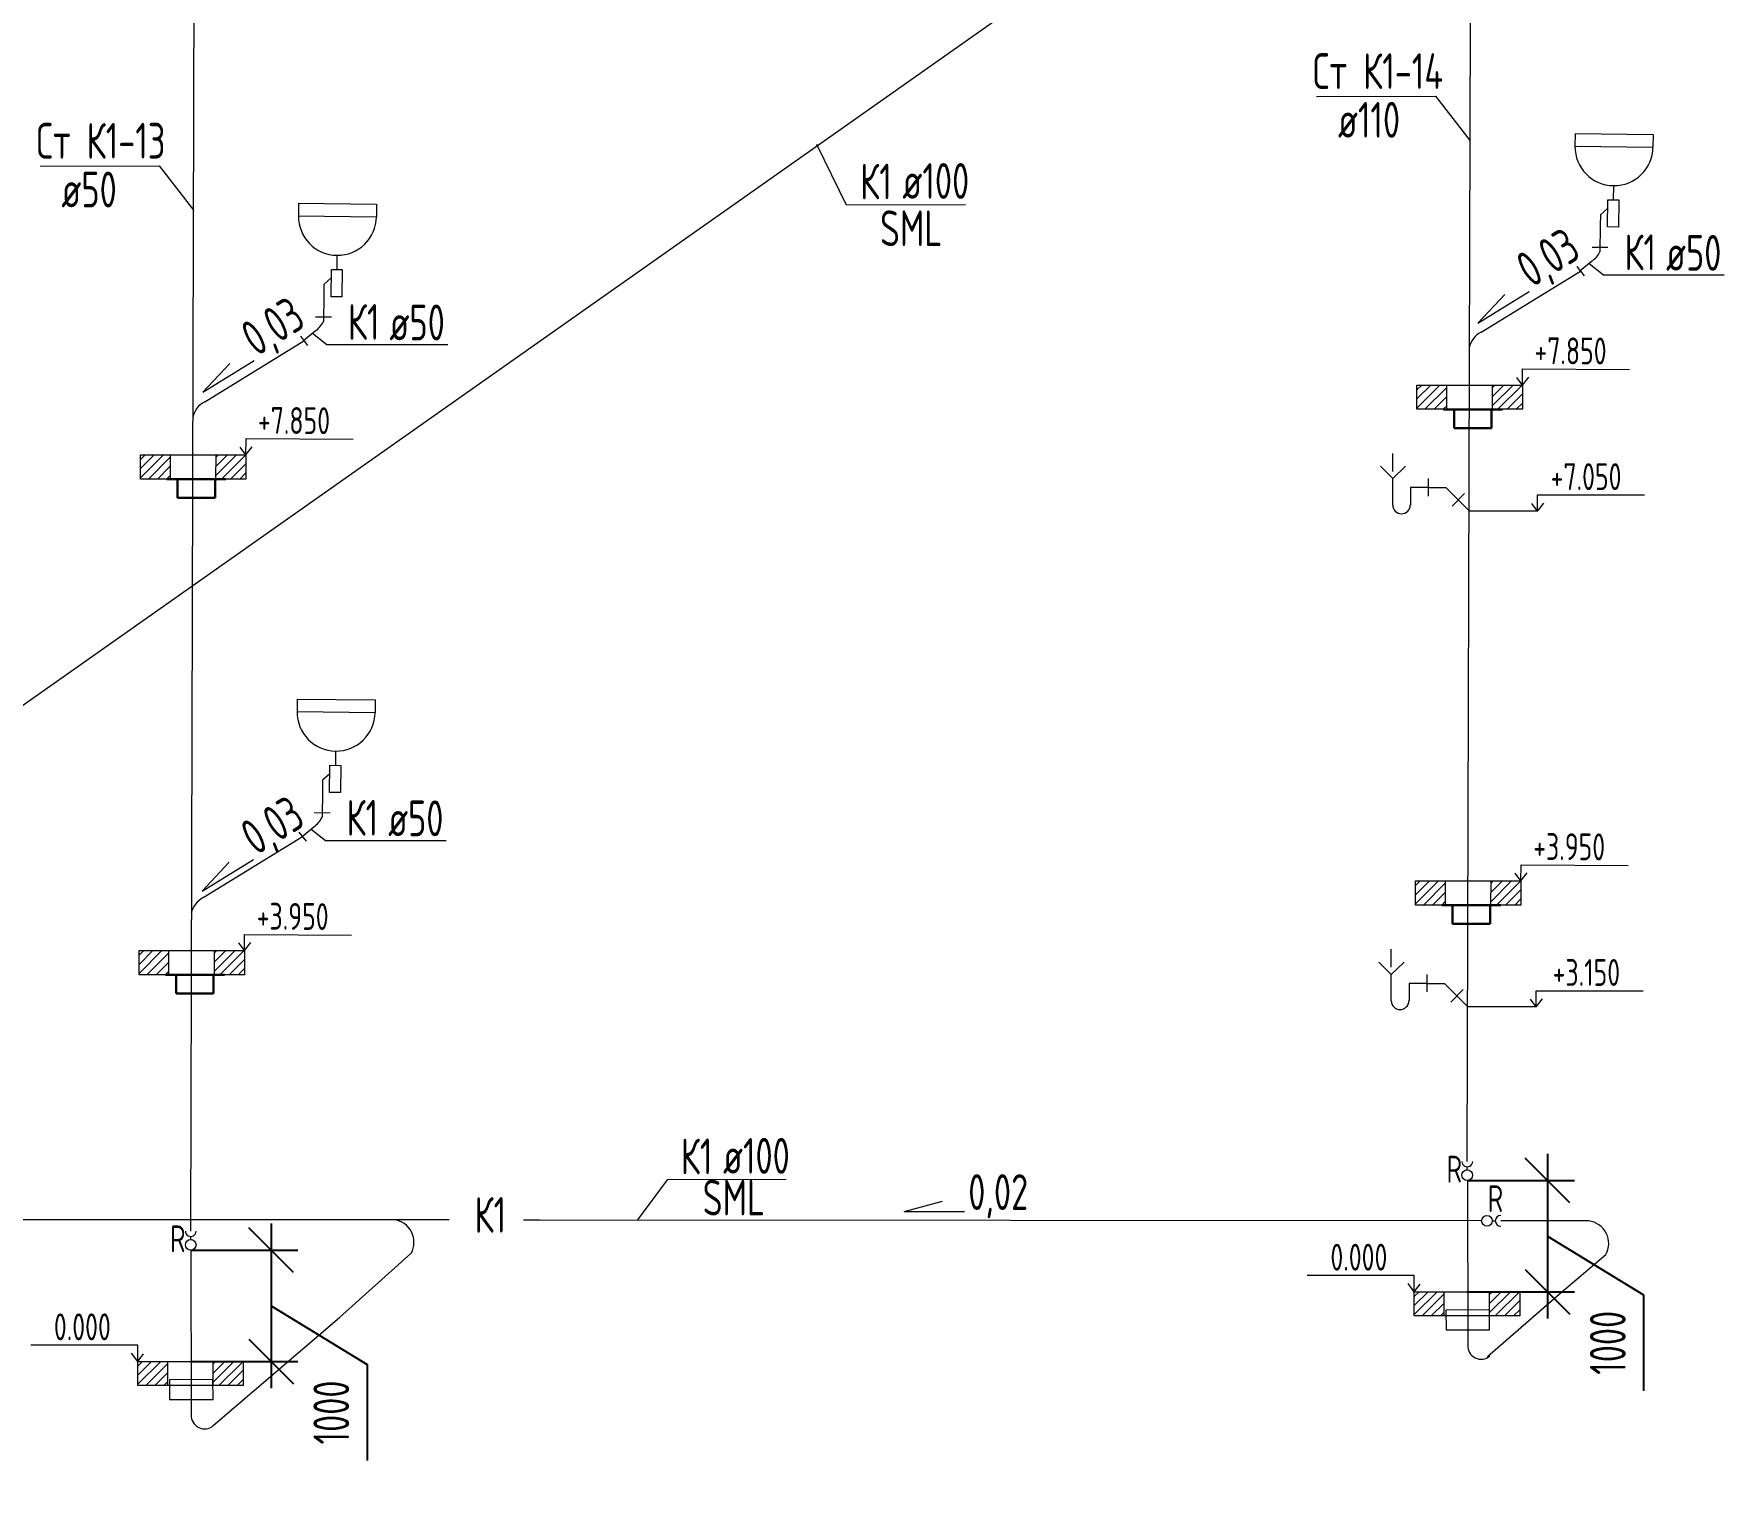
# Model space of a CAD drawing. Header units: millimetres. Extents: x -8689834 to 9419935, y -370377 to 166066.
# Drawn here: x -32787 to -23329, y -318581 to -310492 of the extents above; entities that cross this region are included whole.
import ezdxf

# ---------------------------------------------------------------- set-up
doc = ezdxf.new("R2010")
doc.units = ezdxf.units.MM
doc.header["$MEASUREMENT"] = 0
doc.layers.get('0').update_dxf_attribs({"color": 250, "lineweight": 9})
for name, color, linetype, lineweight in [('_ВК-Text К1', 7, 'Continuous', 30), ('_ВК-К1', 14, 'Continuous', 40), ('_ВК-К3', 30, 'Continuous', 40), ('_ВК-переход на SML', 3, 'Continuous', 30), ('_ВК-противопожарные муфты', 1, 'Continuous', 30), ('_Санпр', 7, 'Continuous', 30), ('ВК_канализация', 32, 'Continuous', 30), ('тх разм', 250, 'Continuous', 9)]:
    doc.layers.add(name, color=color, linetype=linetype, lineweight=lineweight)
doc.layers.add('PDF __ВК-К1', color=7, linetype='Continuous', true_color=0xb80000)
doc.layers.add('PDF __К14', color=3, linetype='Continuous')
doc.layers.add('PDF _TEKSTBK', color=7, linetype='Continuous')
doc.styles.add('ISOCPEUR', font='isocpeur.ttf', dxfattribs={"width": 0.7})
doc.styles.add('ГОСТ 2.304', font='isocpeur.ttf', dxfattribs={"width": 0.7})
doc.dimstyles.new('СПДС', dxfattribs={"dimscale": 100, "dimtxt": 2.5, "dimasz": 2.5, "dimexe": 1.5, "dimexo": 0, "dimgap": 1, "dimtad": 1, "dimdec": 0, "dimrnd": 1, "dimtxsty": 'ГОСТ 2.304', "dimblk": 'OBLIQUE', "dimcen": 2.5, "dimdle": 1.5, "dimadec": 0, "dimazin": 2, "dimtfac": 0.75, "dimtdec": 0, "dimtmove": 1, "dimatfit": 3, "dimfxl": 1, "dimtolj": 1, "dimarcsym": 1})

# ---------------------------------------------------------------- blocks, each defined once
blk = doc.blocks.new('Протв_муфта')
at = {"layer": '_ВК-противопожарные муфты', "ltscale": 200, "transparency": 33554687}
for p, q in [((-205635, 240869), (-206106, 240869)), ((-206021, 240719), (-206021, 240869)), ((-205721, 240869), (-205721, 240719)), ((-205721, 240719), (-206021, 240719))]:
    blk.add_line(p, q, dxfattribs=at)
blk = doc.blocks.new('_Oblique')
at = {"color": 0, "linetype": 'ByBlock', "lineweight": -2}
blk.add_line((-0.5, -0.5), (0.5, 0.5), dxfattribs=at)
blk = doc.blocks.new('*D2067')
at = {"layer": 'тх разм', "color": 0, "lineweight": -2, "ltscale": 100, "transparency": 16777216}
for p, q in [((-24317.3, -316755.2), (-24317.3, -317677.1)), ((-24766.1, -316905.2), (-24167.3, -316905.2)), ((-24317.3, -317216.2), (-23780.3, -317545)), ((-24767.9, -317527.1), (-24167.3, -317527.1)), ((-23780.3, -317545), (-23780.3, -318081))]:
    blk.add_line(p, q, dxfattribs=at)
at = {"layer": 'тх разм', "color": 0, "lineweight": -2, "ltscale": 100, "transparency": 16777216, "xscale": 250, "yscale": 250, "zscale": 250}
for p, rotation in [((-24317.3, -316905.2), 90), ((-24317.3, -317527.1), 270)]:
    blk.add_blockref('_Oblique', p, dxfattribs=dict(at, rotation=rotation))
at = {"layer": 'тх разм', "color": 0, "lineweight": 13, "ltscale": 100, "transparency": 16777216, "insert": (-23980.3, -317813), "char_height": 250, "attachment_point": 5, "rotation": 90, "style": 'ГОСТ 2.304'}
blk.add_mtext('\\A1;{\\H0.8x;1000}', dxfattribs=at)
blk = doc.blocks.new('*D2065')
at = {"layer": 'тх разм', "color": 0, "lineweight": -2, "ltscale": 100, "transparency": 16777216}
for p, q in [((-31459.2, -317144.9), (-31459.2, -318066.8)), ((-31907.9, -317294.9), (-31309.2, -317294.9)), ((-31459.2, -317605.9), (-30922.2, -317934.7)), ((-31909.8, -317916.8), (-31309.2, -317916.8)), ((-30922.2, -317934.7), (-30922.2, -318470.7))]:
    blk.add_line(p, q, dxfattribs=at)
at = {"layer": 'тх разм', "color": 0, "lineweight": -2, "ltscale": 100, "transparency": 16777216, "xscale": 250, "yscale": 250, "zscale": 250}
for p, rotation in [((-31459.2, -317294.9), 90), ((-31459.2, -317916.8), 270)]:
    blk.add_blockref('_Oblique', p, dxfattribs=dict(at, rotation=rotation))
at = {"layer": 'тх разм', "color": 0, "lineweight": 13, "ltscale": 100, "transparency": 16777216, "insert": (-31122.2, -318202.7), "char_height": 250, "attachment_point": 5, "rotation": 90, "style": 'ГОСТ 2.304'}
blk.add_mtext('\\A1;{\\H0.8x;1000}', dxfattribs=at)

msp = doc.modelspace()

# ---------------------------------------------------------------- hatches: boundary and pattern name
at = {"layer": '_ВК-К3', "lineweight": 13}
h = msp.add_hatch(dxfattribs=at)
h.set_pattern_fill('ANSI31', scale=11.388071, angle=180)
h.set_pattern_definition([(225, (-78626.684, -332824.4), (25.566948, -25.566948), [])])
h.paths.add_polyline_path([(-25047.9, -312592), (-24881.2, -312592), (-24881.2, -312456.5), (-25047.9, -312456.5)])
h.paths.add_polyline_path([(-24625.3, -312592), (-24457.9, -312592), (-24457.9, -312456.5), (-24625.3, -312456.5)])
h = msp.add_hatch(dxfattribs=at)
h.set_pattern_fill('ANSI31', scale=11.388071, angle=180)
h.set_pattern_definition([(225, (-85768.537, -333214.113), (25.566948, -25.566948), [])])
h.paths.add_polyline_path([(-32189.7, -312981.7), (-32023, -312981.7), (-32023, -312846.2), (-32189.7, -312846.2)])
h.paths.add_polyline_path([(-31767.1, -312981.7), (-31599.8, -312981.7), (-31599.8, -312846.2), (-31767.1, -312846.2)])
h = msp.add_hatch(dxfattribs=at)
h.set_pattern_fill('ANSI31', scale=11.388071, angle=180)
h.set_pattern_definition([(225, (-78634.893, -335597.527), (25.566948, -25.566948), [])])
h.paths.add_polyline_path([(-25056.1, -315365.1), (-24889.4, -315365.1), (-24889.4, -315229.6), (-25056.1, -315229.6)])
h.paths.add_polyline_path([(-24633.5, -315365.1), (-24466.1, -315365.1), (-24466.1, -315229.6), (-24633.5, -315229.6)])
h = msp.add_hatch(dxfattribs=at)
h.set_pattern_fill('ANSI31', scale=11.388071, angle=180)
h.set_pattern_definition([(225, (-85776.745, -335987.24), (25.566948, -25.566948), [])])
h.paths.add_polyline_path([(-32197.9, -315754.9), (-32031.2, -315754.9), (-32031.2, -315619.3), (-32197.9, -315619.3)])
h.paths.add_polyline_path([(-31775.3, -315754.9), (-31608, -315754.9), (-31608, -315619.3), (-31775.3, -315619.3)])
h = msp.add_hatch(dxfattribs=at)
h.set_pattern_fill('ANSI31', scale=11.388071, angle=180)
h.set_pattern_definition([(225, (-78641.693, -337895.057), (25.566948, -25.566948), [])])
h.paths.add_polyline_path([(-25062.9, -317662.7), (-24896.2, -317662.7), (-24896.2, -317527.1), (-25062.9, -317527.1)])
h.paths.add_polyline_path([(-24640.3, -317662.7), (-24472.9, -317662.7), (-24472.9, -317527.1), (-24640.3, -317527.1)])
h = msp.add_hatch(dxfattribs=at)
h.set_pattern_fill('ANSI31', scale=11.388071, angle=180)
h.set_pattern_definition([(225, (-85783.545, -338284.77), (25.566948, -25.566948), [])])
h.paths.add_polyline_path([(-32204.7, -318052.4), (-32038, -318052.4), (-32038, -317916.8), (-32204.7, -317916.8)])
h.paths.add_polyline_path([(-31782.1, -318052.4), (-31614.8, -318052.4), (-31614.8, -317916.8), (-31782.1, -317916.8)])

# ---------------------------------------------------------------- linework, layer by layer
at = {"color": 244, "ltscale": 500, "true_color": 0x991b1e}
for points in [[(-24766.4, -316798.5), (-24744.9, -309131.8)], [(-31908.3, -317188.2), (-31886.7, -309521.5)], [(-24153.4, -311793.5), (-24113.4, -311844.8)], [(-24688.7, -312159.8), (-24133.4, -311819.1)], [(-31295.3, -312183.2), (-31255.2, -312234.5)], [(-31830.6, -312549.5), (-31275.2, -312208.8)], [(-31838.4, -315322.6), (-31283, -314982)], [(-31303.1, -314956.3), (-31263, -315007.6)], [(-24766.1, -316905.2), (-24763.5, -317825.7)], [(-31907.9, -317294.9), (-31905.4, -318215.4)]]:
    msp.add_lwpolyline(points, dxfattribs=at)
at = {"color": 244, "ltscale": 100, "true_color": 0x991b1e}
msp.add_lwpolyline([(-25689.7, -309207.1), (-33898.7, -314987)], dxfattribs=at)
at = {"color": 18, "ltscale": 100, "true_color": 0x000000}
for points in [[(-25609.6, -310842.6), (-24943.9, -310840.8), (-24750.4, -311090.6)], [(-32751.4, -311232.3), (-32085.8, -311230.6), (-31892.2, -311480.3)], [(-24373.4, -313161.4), (-24754.9, -313161.4)], [(-24381.2, -315934.6), (-24762.7, -315934.5)]]:
    msp.add_lwpolyline(points, dxfattribs=at)
at = {"color": 18, "ltscale": 500, "true_color": 0x000000, "elevation": 0}
for points in [[(-23329.2, -311841.7), (-24004.4, -311841.7), (-24085.5, -311778.6)], [(-30471.1, -312231.5), (-31146.3, -312231.5), (-31227.3, -312168.3)], [(-30478.9, -315004.6), (-31154.1, -315004.6), (-31235.1, -314941.4)]]:
    msp.add_lwpolyline(points, dxfattribs=at)
at = {"color": 7, "ltscale": 500}
for points in [[(-24457.9, -312456.5), (-24457.4, -312366), (-23858.5, -312369.6)], [(-24457.9, -312456.5), (-24489.7, -312413.6)], [(-24457.9, -312456.5), (-24422.9, -312411.6)], [(-31599.8, -312846.2), (-31599.3, -312755.7), (-31000.3, -312759.3)], [(-31599.8, -312846.2), (-31631.6, -312803.3)], [(-31599.8, -312846.2), (-31564.8, -312801.3)], [(-24373.4, -313161.4), (-24405.5, -313118.8)], [(-24373.4, -313161.4), (-24373.4, -313070.9), (-23774.5, -313071.1)], [(-24373.4, -313161.4), (-24338.7, -313116.4)], [(-24466.1, -315229.6), (-24498, -315186.7)], [(-24466.1, -315229.6), (-24465.6, -315139.1), (-23866.7, -315142.7)], [(-24466.1, -315229.6), (-24431.1, -315184.7)], [(-31608, -315619.3), (-31639.8, -315576.5)], [(-31608, -315619.3), (-31607.5, -315528.8), (-31008.5, -315532.5)], [(-31608, -315619.3), (-31573, -315574.4)], [(-24381.2, -315934.6), (-24381.2, -315844.1), (-23782.3, -315844.3)], [(-24381.2, -315934.6), (-24413.3, -315891.9)], [(-24381.2, -315934.6), (-24346.5, -315889.5)], [(-25062.9, -317527.1), (-25062.9, -317436.6), (-25661.8, -317436.7)], [(-25062.9, -317527.1), (-25097.6, -317482)], [(-25062.9, -317527.1), (-25030.8, -317484.5)], [(-32204.7, -317916.8), (-32204.7, -317826.3), (-32803.7, -317826.4)], [(-32204.7, -317916.8), (-32239.5, -317871.8)], [(-32204.7, -317916.8), (-32172.7, -317874.2)]]:
    msp.add_lwpolyline(points, dxfattribs=at)
at = {"color": 244, "ltscale": 100, "true_color": 0x991b1e}
for centre in [(-30787.3, -317251), (-24102.8, -317258)]:
    msp.add_arc(centre, 127.6, 331.28428, 83.03091, dxfattribs=at)
at = {"color": 244, "ltscale": 500, "true_color": 0x991b1e}
for centre in [(-24689.7, -317830.7), (-31831.6, -318220.4)]:
    msp.add_arc(centre, 74, 176.11283, 311.68403, dxfattribs=at)
at = {"layer": '_ВК-Text К1', "color": 7, "lineweight": 13, "ltscale": 100}
for p, q in [((-24707.2, -312110.8), (-24420, -311933.5)), ((-24707.2, -312110.8), (-24556.1, -311949.7)), ((-31841.7, -312496.2), (-31554.5, -312318.9)), ((-31841.7, -312496.2), (-31690.6, -312335.1)), ((-31844.1, -315286.5), (-31557, -315109.3)), ((-31844.1, -315286.5), (-31693, -315125.5)), ((-27916.4, -317079.2), (-27703.3, -317021.5)), ((-27916.4, -317079.2), (-27579, -317079.1))]:
    msp.add_line(p, q, dxfattribs=at)
at = {"layer": '_ВК-К1', "lineweight": 13}
for p, q in [((-24022.7, -311566.3, 0), (-24024.4, -311710.5, 0)), ((-24136.2, -311818.2, 0), (-24070.8, -311763.9, 0)), ((-31164.5, -311956, 0), (-31166.2, -312100.2, 0)), ((-31278.1, -312207.9, 0), (-31212.6, -312153.6, 0)), ((-31172.3, -314729.1, 0), (-31174, -314873.3, 0)), ((-31285.9, -314981, 0), (-31220.5, -314926.7, 0))]:
    msp.add_line(p, q, dxfattribs=at)
at = {"layer": '_ВК-К1', "lineweight": 13, "transparency": 33554687, "elevation": 0, "flags": 128}
for points in [[(-24068.5, -311684.4), (-23979.6, -311685.4)], [(-31210.4, -312074.1), (-31121.5, -312075.2)], [(-31218.2, -314847.2), (-31129.3, -314848.3)]]:
    msp.add_lwpolyline(points, dxfattribs=at)
at = {"layer": '_ВК-К1', "lineweight": 13, "ltscale": 100}
for centre, radius, start, end in [((-24140.1, -311656.8, 0), 127.5, 302.90836, 335.11571), ((-31281.9, -312046.5, 0), 127.5, 302.90836, 335.11571), ((-24628.5, -312275.3), 130.3, 117.53368, 167.71183), ((-31770.3, -312665.1), 130.3, 117.53368, 167.71183), ((-31289.7, -314819.7, 0), 127.5, 302.90836, 335.11571), ((-31778.1, -315438.2), 130.3, 117.53368, 167.71183)]:
    msp.add_arc(centre, radius, start, end, dxfattribs=at)
at = {"layer": '_ВК-К3', "color": 7, "lineweight": 13}
for p, q in [((-24880.5, -312592), (-24880.5, -312456.5)), ((-24625.7, -312591.5), (-24625.3, -312456)), ((-32022.4, -312981.7), (-32022.4, -312846.2)), ((-31767.5, -312981.2), (-31767.1, -312845.7)), ((-24888.7, -315365.1), (-24888.7, -315229.6)), ((-24633.9, -315364.7), (-24633.5, -315229.1)), ((-32030.6, -315754.9), (-32030.6, -315619.3)), ((-31775.7, -315754.4), (-31775.3, -315618.8)), ((-24895.5, -317662.7), (-24895.5, -317527.1)), ((-24641.5, -317662.7), (-24641.5, -317527.1)), ((-32037.4, -318052.4), (-32037.4, -317916.8)), ((-31783.3, -318052.4), (-31783.3, -317916.8))]:
    msp.add_line(p, q, dxfattribs=at)
for points in [[(-24457.9, -312592), (-25047.9, -312592), (-25047.9, -312456.5), (-24457.9, -312456.5)], [(-31599.8, -312981.7), (-32189.7, -312981.7), (-32189.7, -312846.2), (-31599.8, -312846.2)], [(-24466.1, -315365.1), (-25056.1, -315365.1), (-25056.1, -315229.6), (-24466.1, -315229.6)], [(-31608, -315754.9), (-32197.9, -315754.9), (-32197.9, -315619.3), (-31608, -315619.3)], [(-24472.9, -317662.7), (-25062.9, -317662.7), (-25062.9, -317527.1), (-24472.9, -317527.1)], [(-31614.8, -318052.4), (-32204.7, -318052.4), (-32204.7, -317916.8), (-31614.8, -317916.8)]]:
    msp.add_lwpolyline(points, close=True, dxfattribs=at)
at = {"layer": '_ВК-переход на SML', "lineweight": 13}
for points in [[(-24642.3, -317628.3), (-24885.9, -317629.5), (-24885.4, -317740.8), (-24641.8, -317739.7)], [(-31784.2, -318018), (-32027.8, -318019.2), (-32027.3, -318130.5), (-31783.6, -318129.4)]]:
    msp.add_lwpolyline(points, close=True, dxfattribs=at)
at = {"layer": '_Санпр', "lineweight": 13}
for p, q in [((-24163.3, -311049.6, 0), (-24164.1, -311120.1, 0)), ((-24163.3, -311049.6, 0), (-23727, -311054.8, 0)), ((-24164.1, -311120.1, 0), (-23727.9, -311125.4, 0)), ((-23727, -311054.8, 0), (-23727.9, -311125.4, 0)), ((-23948.6, -311340.9, 0), (-23949.5, -311419.9, 0)), ((-31305.1, -311439.3, 0), (-31306, -311509.8, 0)), ((-31306, -311509.8, 0), (-30869.7, -311515.1, 0)), ((-31305.1, -311439.3, 0), (-30868.9, -311444.5, 0)), ((-30868.9, -311444.5, 0), (-30869.7, -311515.1, 0)), ((-24021.9, -311503.5, 0), (-24022.7, -311566.3, 0)), ((-23980.6, -311467.2, 0), (-24021.9, -311503.5, 0)), ((-31090.4, -311730.6, 0), (-31091.4, -311809.7, 0)), ((-31163.8, -311893.3, 0), (-31164.5, -311956, 0)), ((-31122.5, -311856.9, 0), (-31163.8, -311893.3, 0)), ((-31312.9, -314212.4, 0), (-31313.8, -314283, 0)), ((-31312.9, -314212.4, 0), (-30876.7, -314217.7, 0)), ((-30876.7, -314217.7, 0), (-30877.5, -314288.2, 0)), ((-31313.8, -314283, 0), (-30877.5, -314288.2, 0)), ((-31098.2, -314503.7, 0), (-31099.2, -314582.8, 0)), ((-31130.3, -314630.1, 0), (-31171.6, -314666.4, 0)), ((-31171.6, -314666.4, 0), (-31172.3, -314729.1, 0))]:
    msp.add_line(p, q, dxfattribs=at)
at = {"layer": '_Санпр', "lineweight": 13, "elevation": 0}
for points in [[(-23980, -311419.6), (-23919, -311420.3), (-23920.9, -311572.9), (-23981.9, -311572.1)], [(-31121.9, -311809.3), (-31060.9, -311810), (-31062.7, -311962.6), (-31123.7, -311961.9)], [(-31129.7, -314582.4), (-31068.7, -314583.2), (-31070.5, -314735.7), (-31131.5, -314735)]]:
    msp.add_lwpolyline(points, close=True, dxfattribs=at)
at = {"layer": '_Санпр', "lineweight": 13}
for centre in [(-23946, -311122.7, 0), (-31087.8, -311512.5, 0), (-31095.6, -314285.6, 0)]:
    msp.add_arc(centre, 218.1, 179.31326, 359.31326, dxfattribs=at)
at = {"layer": 'PDF __ВК-К1', "lineweight": 13}
for points in [[(-24985.1, -313029.5), (-25083.5, -313029.5)], [(-24985.1, -312979.3), (-24985.1, -313077.7)], [(-24985.1, -313029.5), (-24886.8, -313029.5), (-24754.9, -313161.4)], [(-24782.1, -313063), (-24851.2, -313134.2)], [(-24992.9, -315752.4), (-24992.9, -315850.8)], [(-24992.9, -315802.7), (-25091.3, -315802.7)], [(-24992.9, -315802.7), (-24894.6, -315802.7), (-24762.7, -315934.5)], [(-24789.9, -315836.1), (-24859, -315907.3)]]:
    msp.add_lwpolyline(points, dxfattribs=at)
at = {"layer": 'PDF __К14', "lineweight": 13}
for points in [[(-25183.9, -312939.5), (-25183.9, -312839.1)], [(-25191.7, -315712.7), (-25191.7, -315612.2)]]:
    msp.add_lwpolyline(points, dxfattribs=at)
at = {"layer": 'PDF _TEKSTBK', "lineweight": 13}
for points in [[(-25183.9, -312979.3), (-25253, -312910.2)], [(-25183.9, -313127.9), (-25183.9, -312979.3), (-25112.8, -312910.2)], [(-25083.5, -313029.5), (-25083.5, -313127.9)], [(-25191.7, -315752.4), (-25260.8, -315683.4)], [(-25191.7, -315901), (-25191.7, -315752.4), (-25120.6, -315683.4)], [(-25091.3, -315802.7), (-25091.3, -315901)]]:
    msp.add_lwpolyline(points, dxfattribs=at)
for centre in [(-25134.8, -313126.9), (-25142.6, -315900)]:
    msp.add_arc(centre, 49.2, 180.00001, 359.99999, dxfattribs=at)
at = {"layer": 'ВК_канализация', "color": 18, "lineweight": 13, "ltscale": 500, "true_color": 0x000000}
for points in [[(-27574.5, -311447.8), (-28240.1, -311449.5), (-28405.7, -311111.5)], [(-28578.2, -316900.3), (-29243.8, -316902.1), (-29409.4, -317124.3)]]:
    msp.add_lwpolyline(points, dxfattribs=at)
at = {"layer": 'ВК_канализация', "color": 244, "lineweight": 13, "ltscale": 500, "true_color": 0x991b1e}
for points in [[(-24766.7, -316845.2), (-24766.6, -316828.5)], [(-30462.4, -317124.3), (-36401.3, -317124.3)], [(-29956.7, -317127.1), (-30047.5, -317127.1)], [(-24686.4, -317130.8), (-29956.7, -317127.1)], [(-24626.4, -317130.8), (-24609.7, -317130.8)], [(-24087.3, -317131.2), (-24087.3, -317131.2), (-24087.3, -317131.2), (-24579.7, -317130.8)], [(-31908.5, -317234.9), (-31908.4, -317218.2)], [(-31782.4, -318275.7), (-31075.5, -317671), (-30675.4, -317312.4)], [(-24653.8, -317890.2), (-24252.3, -317541.5), (-23990.8, -317319.3)]]:
    msp.add_lwpolyline(points, dxfattribs=at)
for centre in [(-24766.9, -316875.2), (-24656.4, -317130.8), (-31908.7, -317264.9)]:
    msp.add_circle(centre, 30, dxfattribs=at)
for centre, start, end in [((-24766.4, -316798.5), 179.67036, 359.67036), ((-24579.7, -317130.8), 90, 270), ((-31908.3, -317188.2), 179.67036, 359.67036)]:
    msp.add_arc(centre, 30, start, end, dxfattribs=at)

# ---------------------------------------------------------------- block references
at = {"layer": '_ВК-К1', "lineweight": 13, "xscale": 0.7, "yscale": 0.7, "zscale": 0.7}
for p in [(119374.4, -481200.4), (112232.5, -481590.1), (119366.1, -483973.6), (112224.3, -484363.3)]:
    msp.add_blockref('Протв_муфта', p, dxfattribs=at)

# ---------------------------------------------------------------- texts
at = {"layer": 'ВК_канализация', "color": 18, "ltscale": 100, "true_color": 0x000000, "char_height": 200, "attachment_point": 4, "style": 'ISOCPEUR'}
for s, insert, width in [('Ст К1-14', (-25630.6, -310700.5), 5891.51), ('\\pxi-1,l1,t1,5;ø110', (-25490.3, -310972.9), 7500), ('Ст К1-13', (-32772.4, -311090.2), 5891.51), ('К1', (-28163.6, -311317.8), 5891.51), ('\\pxi-1,l1,t1,5;ø100', (-27927.1, -311314.8), 7500), ('\\pxi-1,l1,t1,5;ø50', (-32632.2, -311362.7), 7500), ('SML', (-28051.9, -311579.3), 5891.51), ('К1', (-23887.9, -311713.6, 0), 5891.51), ('\\pxi-1,l1,t1,5;ø50', (-23654.7, -311716.8, 0), 7500), ('К1', (-31029.8, -312103.3, 0), 5891.51), ('\\pxi-1,l1,t1,5;ø50', (-30796.6, -312106.5, 0), 7500), ('К1', (-31037.6, -314876.5, 0), 5891.51), ('\\pxi-1,l1,t1,5;ø50', (-30804.4, -314879.6, 0), 7500), ('К1', (-29167.3, -316770.3), 5891.51), ('\\pxi-1,l1,t1,5;ø100', (-28930.8, -316767.3), 7500), ('SML', (-29044, -317000.9), 5891.51), ('0,02', (-27558.6, -316993.3), 5891.51), ('К1', (-30321.4, -317097.6), 5891.51)]:
    msp.add_mtext(s, dxfattribs=dict(at, insert=insert, width=width))
at = {"layer": 'ВК_канализация', "color": 18, "ltscale": 100, "true_color": 0x000000, "style": 'ISOCPEUR'}
for s, insert, char_height, width, attachment_point, rotation in [('0,03', (-24447.7, -311849.8), 200, 5891.51, 4, 31.65474), ('0,03', (-31582.2, -312235.2), 200, 5891.51, 4, 31.65474), ('+7.850', (-23987.2, -312266.4), 150, 7500, 6, 359.61889), ('+7.850', (-31129, -312656.1), 150, 7500, 6, 359.61889), ('\\pxi-1,l1,t1,5;+7.050', (-23903.8, -312968.6), 150, 7500, 6, 359.94981), ('0,03', (-31584.6, -315025.6), 200, 5891.51, 4, 31.65474), ('\\pxi-1,l1,t1,5;+3.950', (-23995.4, -315039.5), 150, 7500, 6, 359.61889), ('\\pxi-1,l1,t1,5;+3.950', (-31137.2, -315429.2), 150, 7500, 6, 359.61889), ('\\pxi-1,l1,t1,5;+3.150', (-23911.6, -315741.8), 150, 7500, 6, 359.94981), ('\\pxi-1,l1,t1,5;0.000', (-25532.5, -317334.2), 150, 7500, 4, 0.04194), ('\\pxi-1,l1,t1,5;0.000', (-32674.4, -317723.9), 150, 7500, 4, 0.04194)]:
    msp.add_mtext(s, dxfattribs=dict(at, insert=insert, char_height=char_height, width=width, attachment_point=attachment_point, rotation=rotation))
at = {"layer": 'ВК_канализация', "color": 7, "ltscale": 100, "char_height": 150, "width": 7500, "attachment_point": 4, "rotation": 0.04194, "style": 'ISOCPEUR'}
for insert in [(-24882.6, -316841.6), (-24652.3, -317006.7), (-32024.5, -317231.3)]:
    msp.add_mtext('\\pxi-1,l1,t1,5;R', dxfattribs=dict(at, insert=insert))

# ---------------------------------------------------------------- dimensions: what is measured, and where the dimension line sits
at = {"layer": 'тх разм', "color": 7, "lineweight": 13, "ltscale": 100}
for base, p1, p2, picture, middle in [((-24317.3, -317527.1), (-24766.1, -316905.2), (-24767.9, -317527.1), '*D2067', (-23780.3, -317645)), ((-31459.2, -317916.8), (-31907.9, -317294.9), (-31909.8, -317916.8), '*D2065', (-30922.2, -318034.7))]:
    dim = msp.add_linear_dim(base=base, p1=p1, p2=p2, angle=90, text='{\\H0.8x;1000}', dimstyle='СПДС', dxfattribs=at)
    dim.commit()
    dim.dimension.update_dxf_attribs({"geometry": picture, "text_midpoint": middle, "dimtype": 160})

doc.saveas('drawing.dxf')
